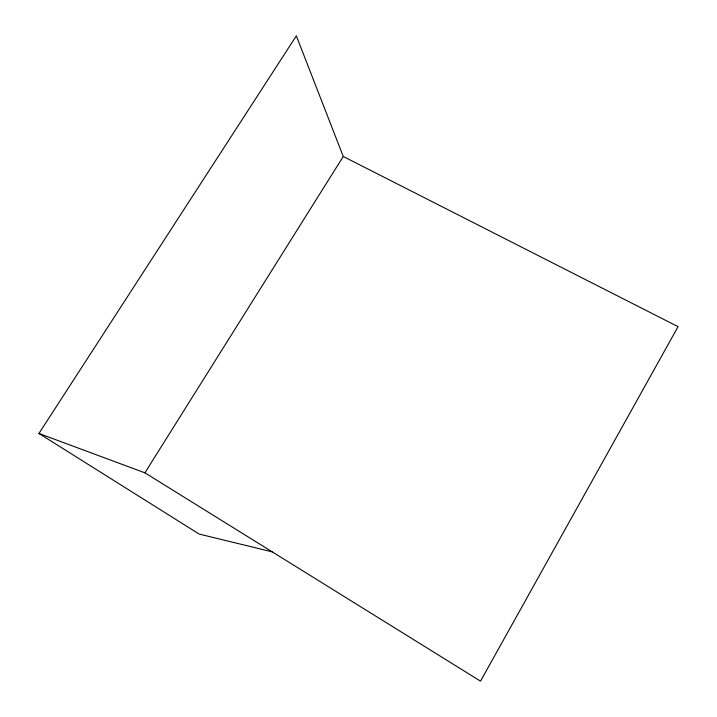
<?xml version="1.0" encoding="UTF-8"?>
<svg xmlns="http://www.w3.org/2000/svg" width="717" height="717" viewBox="0 0 717 717"><rect width="100%" height="100%" fill="white"/><g stroke="black" fill="none" stroke-linecap="round" stroke-linejoin="round"><path stroke-width="1.08" d="M38.942 433.471L144.897 472.826L343.264 156.476L296.345 35.85L38.942 433.471L199.093 534.048L272.245 551.866M343.264 156.476L678.058 326.656L480.524 681.15L144.897 472.826"/></g></svg>
